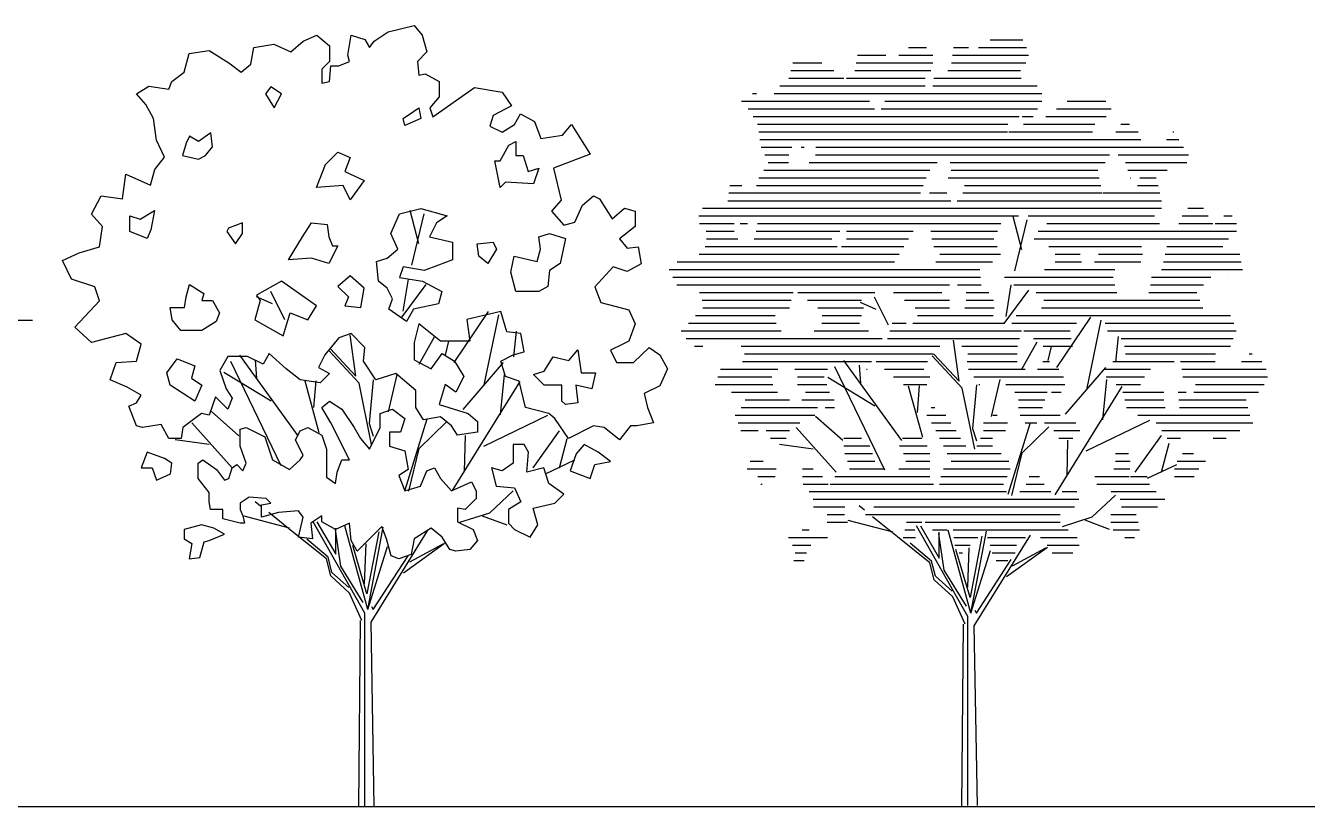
# Model space of a CAD drawing. Header units: millimetres. Extents: x 217.2 to 255.1, y 166.7 to 190.9.
# Drawn here: x 232.1 to 238.8, y 171.92 to 176.01 of the extents above; entities that cross this region are included whole.
import ezdxf

# ---------------------------------------------------------------- set-up
doc = ezdxf.new("R2010")
doc.units = ezdxf.units.MM
doc.layers.add('s', color=145, linetype='Continuous')
doc.layers.add('trees', color=104, linetype='Continuous')

msp = doc.modelspace()

# ---------------------------------------------------------------- linework, layer by layer
at = {"layer": 's', "color": 0}
msp.add_line((217.1888, 171.9233), (255.1288, 171.9233), dxfattribs=at)
at = {"layer": 'trees', "color": 84, "true_color": 0x2aaf18}
for p, q in [((233.9933, 175.972), (234.1294, 176.005)), ((234.1294, 176.005), (234.1706, 175.9555)), ((233.4833, 175.8675), (233.5479, 175.9239)), ((233.5479, 175.9239), (233.6208, 175.9555)), ((233.6208, 175.9555), (233.6854, 175.8991)), ((233.8709, 175.9322), (233.8957, 175.8909)), ((233.8957, 175.8909), (233.9204, 175.9239)), ((233.9204, 175.9239), (233.9933, 175.972)), ((234.1706, 175.9555), (234.1954, 175.8675)), ((237.1432, 175.9308), (237.3145, 175.9308)), ((233.2895, 175.8909), (233.3953, 175.9074)), ((233.3953, 175.9074), (233.4833, 175.8675)), ((233.6854, 175.8991), (233.6854, 175.818)), ((234.1954, 175.8675), (234.1459, 175.818)), ((236.7157, 175.8908), (236.8099, 175.8908)), ((236.9519, 175.8908), (237.0297, 175.8908)), ((237.0826, 175.8908), (237.3328, 175.8908)), ((236.442, 175.8107), (236.8428, 175.8107)), ((236.4488, 175.8507), (236.5977, 175.8507)), ((236.665, 175.8507), (236.8428, 175.8507)), ((236.9407, 175.8107), (237.3297, 175.8107)), ((236.9456, 175.8507), (237.344, 175.8507)), ((236.3914, 175.7306), (236.8032, 175.7306)), ((236.4351, 175.7707), (236.8321, 175.7707)), ((236.8482, 175.7306), (237.3063, 175.7306)), ((236.922, 175.7707), (237.3017, 175.7707)), ((236.042, 175.6906), (236.8032, 175.6906)), ((236.8441, 175.6906), (237.3901, 175.6906)), ((236.0133, 175.6506), (237.4139, 175.6506)), ((236.5921, 175.6105), (237.4139, 175.6105)), ((237.5467, 175.6105), (237.7492, 175.6105)), ((235.9031, 175.5304), (237.295, 175.5304)), ((236.5721, 175.5705), (237.3906, 175.5705)), ((237.3104, 175.5304), (237.3683, 175.5304)), ((237.4338, 175.5304), (237.7506, 175.5304)), ((237.4902, 175.5705), (237.7761, 175.5705)), ((235.9257, 175.4904), (237.235, 175.4904)), ((237.317, 175.4904), (237.6908, 175.4904)), ((237.8267, 175.4904), (237.8722, 175.4904)), ((233.0744, 175.3716), (233.0652, 175.4455)), ((235.9335, 175.4504), (237.2348, 175.4504)), ((233.0005, 175.307), (233.0375, 175.3254)), ((233.0375, 175.3254), (233.0744, 175.3716)), ((235.9635, 175.3303), (236.0906, 175.3303)), ((236.2316, 175.3703), (238.1551, 175.3703)), ((236.1955, 175.2902), (236.8668, 175.2902)), ((236.9239, 175.2101), (237.7141, 175.2101)), ((235.7756, 175.1301), (236.7781, 175.1301)), ((235.7807, 175.1701), (235.8431, 175.1701)), ((237.0002, 175.1301), (237.7301, 175.1301)), ((235.7705, 175.09), (236.9373, 175.09)), ((234.1635, 175.0484), (234.302, 175.0115)), ((234.302, 175.0115), (234.2466, 174.9745)), ((235.6181, 175.01), (237.2913, 175.01)), ((233.1575, 174.9468), (233.1482, 174.9284)), ((233.1482, 174.9284), (233.1944, 174.8637)), ((233.2313, 174.9745), (233.1575, 174.9468)), ((233.2313, 174.9191), (233.2313, 174.9745)), ((233.6743, 174.9653), (233.6836, 174.9007)), ((234.2466, 174.9745), (234.2097, 174.9007)), ((235.6221, 174.9699), (235.8045, 174.9699)), ((235.9261, 174.9699), (237.1992, 174.9699)), ((233.6836, 174.9007), (233.702, 174.8545)), ((233.7297, 174.8545), (233.6836, 174.7622)), ((233.702, 174.8545), (233.7297, 174.8545)), ((234.2097, 174.9007), (234.3297, 174.873)), ((234.7912, 174.836), (234.7819, 174.9007)), ((236.366, 174.8498), (236.6911, 174.8498)), ((235.6202, 174.8098), (236.6665, 174.8098)), ((234.8373, 174.7252), (234.8281, 174.6421)), ((235.4633, 174.7297), (237.0898, 174.7297)), ((238.039, 174.7297), (238.4631, 174.7297)), ((233.019, 174.5683), (233.0744, 174.5683)), ((233.0744, 174.5683), (233.1113, 174.5036)), ((235.1068, 174.5583), (235.2525, 174.5184)), ((233.1113, 174.5036), (233.0928, 174.4574)), ((232.62, 174.396), (232.4413, 174.3479)), ((232.7011, 174.3396), (232.62, 174.396)), ((235.2855, 174.4455), (235.2525, 174.3561)), ((232.6763, 174.2516), (232.7011, 174.3396)), ((235.5968, 174.3293), (235.6394, 174.3293)), ((237.8291, 174.3694), (238.4153, 174.3694)), ((232.8898, 174.2635), (232.9821, 174.2266)), ((234.3397, 174.2516), (234.3892, 174.1705)), ((234.8096, 174.1989), (234.8558, 174.2728)), ((234.8558, 174.2728), (234.9388, 174.2543)), ((234.9388, 174.2543), (234.985, 174.3097)), ((232.9821, 174.2266), (232.9636, 174.162)), ((235.0035, 174.1897), (235.0773, 174.1897)), ((235.0773, 174.1897), (235.0588, 174.1066)), ((236.1207, 174.2092), (236.2922, 174.2092)), ((234.3892, 174.1705), (234.348, 174.0893)), ((235.0588, 174.1066), (234.9758, 174.125)), ((237.8474, 174.0491), (238.0518, 174.0491)), ((233.6455, 174.0082), (233.6854, 174.0412)), ((233.6936, 173.9284), (233.6455, 174.0082)), ((233.6854, 174.0412), (233.75, 173.9999)), ((233.75, 173.9999), (233.8146, 173.9037)), ((234.0167, 173.9999), (234.0813, 173.9518)), ((232.8056, 173.9202), (232.708, 173.9037)), ((232.8454, 173.8473), (232.8056, 173.9202)), ((233.7912, 173.7345), (233.6936, 173.9284)), ((234.0813, 173.9518), (234.0579, 173.8789)), ((235.2607, 173.9119), (235.2044, 173.839)), ((235.2937, 173.9119), (235.2607, 173.9119)), ((235.2044, 173.839), (235.1233, 173.9037)), ((233.6702, 173.7909), (233.6702, 173.7015)), ((232.8221, 173.7414), (232.7327, 173.7744)), ((232.8619, 173.718), (232.8221, 173.7414)), ((232.9994, 173.6369), (232.9994, 173.718)), ((235.0752, 173.7098), (235.1563, 173.7263)), ((235.1563, 173.7263), (235.0917, 173.7744)), ((232.7011, 173.6932), (232.7575, 173.6932)), ((232.7575, 173.6932), (232.7808, 173.6286)), ((233.0558, 173.564), (232.9994, 173.6369)), ((233.0558, 173.5158), (233.0558, 173.564)), ((233.064, 173.476), (233.0558, 173.5158)), ((233.1286, 173.476), (233.064, 173.476)), ((233.218, 173.4031), (233.1286, 173.4265)), ((232.9265, 173.3219), (232.9664, 173.2972)), ((233.031, 173.3054), (233.0558, 173.3137)), ((232.9664, 173.2972), (232.9513, 173.2174)), ((233.0076, 173.2243), (233.031, 173.3054))]:
    msp.add_line(p, q, dxfattribs=at)
at = {"layer": 'trees', "color": 97, "true_color": 0x279b30}
for p, q in [((233.783, 175.851), (233.7995, 175.9555)), ((233.7995, 175.9555), (233.8709, 175.9322)), ((232.9265, 175.7616), (232.9513, 175.8593)), ((232.9513, 175.8593), (233.0558, 175.8758)), ((233.0558, 175.8758), (233.1602, 175.8111)), ((233.2743, 175.8029), (233.2895, 175.8909)), ((233.1602, 175.8111), (233.2248, 175.7616)), ((233.2248, 175.7616), (233.2743, 175.8029)), ((233.6854, 175.818), (233.6455, 175.7781)), ((233.6854, 175.7135), (233.6936, 175.7946)), ((233.6936, 175.7946), (233.7349, 175.7946)), ((233.7349, 175.7946), (233.7912, 175.818)), ((233.7912, 175.818), (233.783, 175.851)), ((234.1459, 175.818), (234.1541, 175.7465)), ((236.1103, 175.8107), (236.2626, 175.8107)), ((232.8619, 175.7135), (232.9265, 175.7616)), ((233.6455, 175.7781), (233.6455, 175.7052)), ((234.1541, 175.7465), (234.1871, 175.7534)), ((234.1871, 175.7534), (234.26, 175.7135)), ((236.09, 175.7306), (236.3783, 175.7306)), ((236.1002, 175.7707), (236.3261, 175.7707)), ((232.6763, 175.6489), (232.741, 175.6887)), ((232.741, 175.6887), (232.8454, 175.6736)), ((232.8454, 175.6736), (232.8619, 175.7135)), ((233.379, 175.6855), (233.3513, 175.6486)), ((233.4344, 175.6486), (233.379, 175.6855)), ((233.6455, 175.7052), (233.6854, 175.7135)), ((234.227, 175.5278), (234.4442, 175.6819)), ((234.26, 175.7135), (234.26, 175.6323)), ((234.4442, 175.6819), (234.5899, 175.6571)), ((234.5899, 175.6571), (234.638, 175.5856)), ((232.7245, 175.5925), (232.6763, 175.6489)), ((232.7657, 175.5196), (232.7245, 175.5925)), ((233.3974, 175.5747), (233.4344, 175.6486)), ((234.26, 175.6323), (234.2105, 175.576)), ((235.8425, 175.6105), (236.5124, 175.6105)), ((235.9004, 175.6506), (235.921, 175.6506)), ((232.7808, 175.4068), (232.7657, 175.5196)), ((234.0712, 175.5193), (234.1266, 175.5563)), ((234.1266, 175.5563), (234.1543, 175.5747)), ((234.1543, 175.5747), (234.1635, 175.5193)), ((234.2105, 175.576), (234.227, 175.5278)), ((234.5418, 175.5361), (234.5253, 175.4797)), ((234.638, 175.5856), (234.5418, 175.5361)), ((234.6545, 175.4879), (234.6861, 175.5443)), ((234.6861, 175.5443), (234.759, 175.5045)), ((235.8766, 175.5705), (236.5374, 175.5705)), ((234.5253, 175.4797), (234.5899, 175.4481)), ((234.5899, 175.4481), (234.6545, 175.4879)), ((234.759, 175.5045), (234.792, 175.4151)), ((234.9047, 175.4316), (234.9528, 175.4879)), ((234.9528, 175.4879), (235.0504, 175.3339)), ((232.8221, 175.3174), (232.7808, 175.4068)), ((234.625, 175.3808), (234.6619, 175.3993)), ((234.6619, 175.3993), (234.6619, 175.3254)), ((234.792, 175.4151), (234.9047, 175.4316)), ((236.2266, 175.4103), (237.9317, 175.4103)), ((237.801, 175.4504), (237.917, 175.4504)), ((238.0656, 175.4103), (238.1297, 175.4103)), ((238.0998, 175.4504), (238.1043, 175.4504)), ((234.5789, 175.2977), (234.625, 175.3808)), ((234.6619, 175.3254), (234.6989, 175.3254)), ((234.6989, 175.3254), (234.7266, 175.2423)), ((235.0504, 175.3339), (234.858, 175.2597)), ((236.2296, 175.3303), (237.7674, 175.3303)), ((237.8133, 175.3303), (238.1805, 175.3303)), ((234.5789, 175.1592), (234.5512, 175.2977)), ((234.5512, 175.2977), (234.5789, 175.2977)), ((234.7266, 175.2423), (234.7819, 175.2608)), ((234.7819, 175.2608), (234.7542, 175.1777)), ((234.858, 175.2597), (234.8978, 175.0919)), ((236.9337, 175.2902), (237.7451, 175.2902)), ((237.8506, 175.2902), (238.1731, 175.2902)), ((232.6035, 175.1001), (232.62, 175.2294)), ((232.62, 175.2294), (232.7492, 175.1716)), ((234.6066, 175.1869), (234.5789, 175.1592)), ((234.7542, 175.1777), (234.6066, 175.1869)), ((235.9329, 175.2101), (236.8089, 175.2101)), ((236.9389, 175.2502), (237.7061, 175.2502)), ((237.8639, 175.2502), (238.0694, 175.2502)), ((232.4413, 175.019), (232.4908, 175.1153)), ((232.4908, 175.1153), (232.6035, 175.1001)), ((234.8978, 175.0919), (234.8483, 175.0355)), ((234.9707, 174.9777), (235.0106, 175.0671)), ((235.0106, 175.0671), (235.0669, 175.1153)), ((235.0669, 175.1153), (235.0999, 175.1001)), ((235.0999, 175.1001), (235.1645, 174.9942)), ((235.1645, 174.9942), (235.2291, 175.0506)), ((235.2291, 175.0506), (235.2855, 175.0355)), ((235.6386, 175.05), (238.0391, 175.05)), ((236.9711, 175.09), (238.0406, 175.09)), ((238.1771, 175.05), (238.2596, 175.05)), ((234.8483, 175.0355), (234.913, 174.9626)), ((238.1485, 175.01), (238.284, 175.01)), ((238.3668, 175.01), (238.41, 175.01)), ((235.2855, 174.9544), (235.2044, 174.8897)), ((237.3939, 174.9299), (238.433, 174.9299)), ((238.1307, 174.9699), (238.3084, 174.9699)), ((238.321, 174.9699), (238.433, 174.9699)), ((235.2044, 174.8897), (235.2443, 174.8416)), ((235.6524, 174.8498), (236.343, 174.8498)), ((237.3739, 174.8898), (238.3912, 174.8898)), ((238.0679, 174.8498), (238.36, 174.8498)), ((232.2887, 174.7769), (232.3767, 174.8168)), ((232.3767, 174.8168), (232.4825, 174.8485)), ((233.5913, 174.7899), (233.4713, 174.7806)), ((235.3006, 174.8485), (235.3171, 174.7604)), ((238.0593, 174.8098), (238.4496, 174.8098)), ((232.3368, 174.6793), (232.2887, 174.7769)), ((235.2443, 174.7192), (235.1714, 174.7439)), ((235.3171, 174.7604), (235.2443, 174.7192)), ((238.0507, 174.7697), (238.4571, 174.7697)), ((233.7349, 174.3726), (233.662, 174.2832)), ((234.1294, 174.3479), (234.1294, 174.2585)), ((234.6476, 174.2832), (234.704, 174.2997)), ((234.985, 174.3097), (235.0035, 174.1897)), ((233.5328, 174.154), (233.4599, 174.2103)), ((233.5479, 173.7579), (233.508, 173.839)), ((233.0241, 173.7345), (233.0956, 173.685)), ((233.2331, 173.6767), (233.2496, 173.718)), ((233.4764, 173.685), (233.5328, 173.7345)), ((233.7266, 173.6699), (233.75, 173.7345)), ((233.0956, 173.685), (233.1369, 173.6286)), ((233.7184, 173.6121), (233.7266, 173.6699)), ((234.1624, 173.597), (234.1954, 173.6767)), ((234.2352, 173.6932), (234.2669, 173.6369)), ((234.6545, 173.5887), (234.6875, 173.5158)), ((234.4538, 173.5323), (234.3961, 173.476)), ((234.3961, 173.476), (234.3562, 173.4828)), ((233.0159, 173.3948), (232.9265, 173.3701))]:
    msp.add_line(p, q, dxfattribs=at)
at = {"layer": 'trees', "color": 97, "true_color": 0x25742c}
for p, q in [((233.3513, 175.6486), (233.3974, 175.5747)), ((234.0805, 175.4824), (234.0712, 175.5193)), ((234.1635, 175.5193), (234.0805, 175.4824)), ((232.9359, 175.3901), (232.9175, 175.3254)), ((232.9544, 175.427), (232.9359, 175.3901)), ((233.0005, 175.3993), (232.9544, 175.427)), ((233.0652, 175.4455), (233.0005, 175.3993)), ((235.9389, 175.4103), (236.2252, 175.4103)), ((237.241, 175.4504), (237.679, 175.4504)), ((232.9175, 175.3254), (233.0005, 175.307)), ((233.6651, 175.2793), (233.7297, 175.3439)), ((233.7297, 175.3439), (233.7943, 175.3162)), ((235.9451, 175.3703), (236.1051, 175.3703)), ((236.154, 175.3703), (236.1692, 175.3703)), ((232.7492, 175.1716), (232.7726, 175.2528)), ((232.7726, 175.2528), (232.8221, 175.3174)), ((233.619, 175.1592), (233.6651, 175.2793)), ((233.7943, 175.3162), (233.7666, 175.2423)), ((235.982, 175.2902), (236.0874, 175.2902)), ((233.7666, 175.2423), (233.8682, 175.1962)), ((233.8682, 175.1962), (233.7943, 175.0946)), ((235.959, 175.2502), (236.8268, 175.2502)), ((237.8773, 175.2101), (237.88, 175.2101)), ((237.9267, 175.2101), (238.012, 175.2101)), ((233.7574, 175.1685), (233.619, 175.1592)), ((233.7943, 175.0946), (233.7574, 175.1685)), ((235.9214, 175.1701), (236.7935, 175.1701)), ((236.8267, 175.1301), (236.9173, 175.1301)), ((237.0098, 175.1701), (237.7221, 175.1701)), ((237.7341, 175.1301), (238.0311, 175.1301)), ((237.9134, 175.1701), (238.0216, 175.1701)), ((232.499, 174.9544), (232.4413, 175.019)), ((232.6406, 174.9284), (232.6406, 175.0115)), ((232.6406, 175.0115), (232.696, 174.993)), ((232.696, 174.993), (232.7698, 175.0392)), ((232.7698, 175.0392), (232.7513, 174.9376)), ((234.0066, 174.9191), (234.0528, 175.0207)), ((234.0528, 175.0207), (234.1635, 175.0484)), ((235.2855, 175.0355), (235.2855, 174.9544)), ((237.343, 175.01), (238.004, 175.01)), ((232.4825, 174.8485), (232.499, 174.9544)), ((232.7329, 174.8914), (232.6406, 174.9284)), ((232.7513, 174.9376), (232.7329, 174.8914)), ((233.1944, 174.8637), (233.2313, 174.9191)), ((233.5451, 174.9007), (233.5913, 174.9745)), ((233.5913, 174.9745), (233.6743, 174.9653)), ((234.0435, 174.836), (234.0066, 174.9191)), ((234.7819, 174.9007), (234.8373, 174.9191)), ((234.8373, 174.9191), (234.9204, 174.8914)), ((234.913, 174.9626), (234.9707, 174.9777)), ((235.6578, 174.9299), (235.8045, 174.9299)), ((235.8345, 174.9699), (235.8729, 174.9699)), ((235.9188, 174.9299), (236.356, 174.9299)), ((236.3916, 174.9299), (236.741, 174.9299)), ((236.8325, 174.9299), (237.181, 174.9299)), ((237.4406, 174.9699), (238.0286, 174.9699)), ((233.4713, 174.7806), (233.5451, 174.9007)), ((234.3297, 174.873), (234.3297, 174.7806)), ((234.4589, 174.8637), (234.542, 174.873)), ((234.4681, 174.7991), (234.4589, 174.8637)), ((234.542, 174.873), (234.5604, 174.836)), ((234.9204, 174.8914), (234.8927, 174.7622)), ((235.6586, 174.8898), (235.8232, 174.8898)), ((235.9079, 174.8898), (236.3144, 174.8898)), ((236.3916, 174.8898), (236.716, 174.8898)), ((236.8382, 174.8898), (237.1628, 174.8898)), ((236.849, 174.8498), (237.1791, 174.8498)), ((237.4505, 174.8498), (237.9354, 174.8498)), ((233.6836, 174.7622), (233.5913, 174.7899)), ((233.9328, 174.7714), (233.9882, 174.7899)), ((233.9882, 174.7899), (234.0435, 174.836)), ((234.5143, 174.7622), (234.4681, 174.7991)), ((234.5604, 174.836), (234.5143, 174.7622)), ((234.6343, 174.716), (234.6527, 174.7991)), ((234.6527, 174.7991), (234.7727, 174.7714)), ((234.7727, 174.7714), (234.7912, 174.836)), ((235.2443, 174.8416), (235.3006, 174.8485)), ((236.8798, 174.8098), (237.1969, 174.8098)), ((237.4831, 174.8098), (237.6149, 174.8098)), ((237.7103, 174.8098), (237.9412, 174.8098)), ((233.942, 174.6698), (233.9328, 174.7714)), ((234.0712, 174.7437), (234.0528, 174.6883)), ((234.182, 174.7252), (234.0712, 174.7437)), ((234.2558, 174.7529), (234.182, 174.7252)), ((234.3297, 174.7806), (234.2558, 174.7529)), ((234.6619, 174.6144), (234.6343, 174.716)), ((234.8927, 174.7622), (234.8373, 174.7252)), ((235.1714, 174.7439), (235.0752, 174.6394)), ((235.5053, 174.7697), (236.6419, 174.7697)), ((236.8598, 174.7697), (237.1558, 174.7697)), ((237.4276, 174.7297), (237.7955, 174.7297)), ((237.4831, 174.7697), (237.6206, 174.7697)), ((237.69, 174.7697), (237.9315, 174.7697)), ((232.4578, 174.6394), (232.3368, 174.6793)), ((232.9359, 174.5867), (232.9544, 174.6514)), ((232.9544, 174.6514), (233.0282, 174.6052)), ((233.4344, 174.6698), (233.3051, 174.596)), ((233.619, 174.5406), (233.4344, 174.6698)), ((233.7943, 174.6975), (233.7297, 174.6421)), ((233.8682, 174.6329), (233.7943, 174.6975)), ((233.9882, 174.6329), (233.942, 174.6698)), ((234.0528, 174.6883), (234.1728, 174.6698)), ((234.1728, 174.6698), (234.2743, 174.6144)), ((235.483, 174.6897), (237.0934, 174.6897)), ((236.972, 174.6496), (237.097, 174.6496)), ((237.2672, 174.6496), (237.7958, 174.6496)), ((237.9825, 174.6496), (238.2603, 174.6496)), ((237.987, 174.6897), (238.2972, 174.6897)), ((238.3914, 174.6897), (238.3924, 174.6897)), ((232.4825, 174.5665), (232.4578, 174.6394)), ((232.9267, 174.5313), (232.9359, 174.5867)), ((233.0282, 174.6052), (233.019, 174.5683)), ((233.3051, 174.596), (233.3236, 174.5683)), ((233.7297, 174.6421), (233.7851, 174.5867)), ((233.7851, 174.5867), (233.7666, 174.5406)), ((233.8497, 174.5313), (233.8682, 174.6329)), ((234.0158, 174.5775), (233.9882, 174.6329)), ((234.2743, 174.6144), (234.2558, 174.5498)), ((234.7819, 174.6144), (234.6619, 174.6144)), ((234.8281, 174.6421), (234.7819, 174.6144)), ((235.0752, 174.6394), (235.1068, 174.5583)), ((235.6231, 174.6096), (236.1128, 174.6096)), ((236.1363, 174.6096), (236.5395, 174.6096)), ((236.6374, 174.6096), (236.8902, 174.6096)), ((237.0178, 174.6096), (237.1364, 174.6096)), ((237.973, 174.6096), (238.2242, 174.6096)), ((232.3533, 174.429), (232.4825, 174.5665)), ((232.8621, 174.4667), (232.8529, 174.5313)), ((232.8529, 174.5313), (232.9267, 174.5313)), ((233.3236, 174.5683), (233.2959, 174.4667)), ((233.5728, 174.4667), (233.619, 174.5406)), ((233.7666, 174.5406), (233.8497, 174.5313)), ((233.9974, 174.5221), (234.0158, 174.5775)), ((234.0897, 174.4574), (233.9974, 174.5221)), ((234.1266, 174.5221), (234.0897, 174.4574)), ((234.2558, 174.5498), (234.1266, 174.5221)), ((235.2525, 174.5184), (235.2855, 174.4455)), ((235.6366, 174.5695), (236.1014, 174.5695)), ((235.6397, 174.5295), (236.0933, 174.5295)), ((236.2413, 174.5295), (236.4806, 174.5295)), ((236.6945, 174.5695), (236.9302, 174.5695)), ((236.7517, 174.5295), (236.9306, 174.5295)), ((237.011, 174.5295), (237.1649, 174.5295)), ((237.0183, 174.5695), (237.1608, 174.5695)), ((237.4121, 174.5295), (238.2555, 174.5295)), ((232.001, 174.466), (232.1319, 174.466)), ((232.9082, 174.4113), (232.8621, 174.4667)), ((233.0928, 174.4574), (233.019, 174.4113)), ((233.2959, 174.4667), (233.4436, 174.3836)), ((233.4436, 174.3836), (233.4805, 174.5036)), ((233.4805, 174.5036), (233.5728, 174.4667)), ((234.583, 174.5101), (234.4043, 174.4689)), ((234.4043, 174.4689), (234.4208, 174.3561)), ((234.6146, 174.4043), (234.583, 174.5101)), ((235.5645, 174.4494), (236.0231, 174.4494)), ((236.262, 174.4494), (236.4588, 174.4494)), ((236.2642, 174.4895), (236.4697, 174.4895)), ((236.6313, 174.4494), (236.7037, 174.4494)), ((236.7378, 174.4494), (237.2159, 174.4494)), ((237.2561, 174.4494), (237.5951, 174.4494)), ((237.279, 174.4895), (238.4004, 174.4895)), ((237.7445, 174.4494), (238.4185, 174.4494)), ((232.4413, 174.3479), (232.3533, 174.429)), ((233.019, 174.4113), (232.9082, 174.4113)), ((233.7995, 174.396), (233.7349, 174.3726)), ((233.8709, 174.3231), (233.7995, 174.396)), ((234.1541, 174.4455), (234.1294, 174.3479)), ((234.2669, 174.3561), (234.1541, 174.4455)), ((234.6875, 174.396), (234.6146, 174.4043)), ((234.704, 174.2997), (234.6875, 174.396)), ((236.2221, 174.4094), (236.5075, 174.4094)), ((236.619, 174.4094), (237.3066, 174.4094)), ((237.3189, 174.4094), (237.5619, 174.4094)), ((237.7565, 174.4094), (238.43, 174.4094)), ((233.8641, 174.2516), (233.8709, 174.3231)), ((234.4208, 174.3561), (234.2669, 174.3561)), ((235.2209, 174.3396), (235.1563, 174.308)), ((235.2525, 174.3561), (235.2209, 174.3396)), ((235.2772, 174.2433), (235.3584, 174.3231)), ((235.3584, 174.3231), (235.4147, 174.2832)), ((235.5534, 174.3694), (236.5787, 174.3694)), ((236.6067, 174.3694), (237.2965, 174.3694)), ((236.9944, 174.3293), (237.2863, 174.3293)), ((237.3693, 174.3694), (237.5678, 174.3694)), ((237.4198, 174.3293), (237.5736, 174.3293)), ((237.8454, 174.3293), (238.4005, 174.3293)), ((232.5705, 174.2433), (232.6763, 174.2516)), ((232.8344, 174.1897), (232.8898, 174.2635)), ((233.1534, 174.275), (233.1121, 174.2021)), ((233.2578, 174.275), (233.1534, 174.275)), ((233.3389, 174.2351), (233.2578, 174.275)), ((233.3706, 174.2915), (233.3389, 174.2351)), ((233.4599, 174.2103), (233.3706, 174.2915)), ((233.662, 174.2832), (233.629, 174.2186)), ((233.9287, 174.154), (233.8641, 174.2516)), ((234.1294, 174.2585), (234.2187, 174.2103)), ((234.2187, 174.2103), (234.2751, 174.2915)), ((234.2751, 174.2915), (234.3397, 174.2516)), ((234.583, 174.2516), (234.6476, 174.2832)), ((234.6064, 174.1705), (234.583, 174.2516)), ((235.1563, 174.308), (235.1879, 174.2433)), ((235.4147, 174.2832), (235.4546, 174.2103)), ((235.847, 174.2492), (236.5215, 174.2492)), ((236.5467, 174.2492), (236.816, 174.2492)), ((237.0228, 174.2492), (237.2841, 174.2492)), ((237.4184, 174.2492), (237.4535, 174.2492)), ((237.8523, 174.2893), (238.3219, 174.2893)), ((238.1395, 174.2492), (238.32, 174.2492)), ((238.458, 174.2492), (238.5652, 174.2492)), ((238.4988, 174.2893), (238.5147, 174.2893)), ((232.5389, 174.154), (232.5705, 174.2433)), ((232.8529, 174.125), (232.8344, 174.1897)), ((233.1121, 174.2021), (233.1451, 174.1058)), ((233.629, 174.2186), (233.6854, 174.187)), ((233.6854, 174.187), (233.6372, 174.1375)), ((234.0332, 174.187), (233.9287, 174.154)), ((234.1376, 174.0976), (234.0332, 174.187)), ((234.7542, 174.1804), (234.8096, 174.1989)), ((234.8096, 174.125), (234.7542, 174.1804)), ((235.1879, 174.2433), (235.2772, 174.2433)), ((235.4546, 174.2103), (235.4147, 174.1223)), ((235.7323, 174.2092), (236.0316, 174.2092)), ((236.4968, 174.2092), (236.499, 174.2092)), ((237.3906, 174.2092), (237.5026, 174.2092)), ((237.7394, 174.2092), (237.9831, 174.2092)), ((238.1457, 174.2092), (238.5871, 174.2092)), ((232.6282, 174.1141), (232.5389, 174.154)), ((232.7011, 174.0728), (232.6282, 174.1141)), ((232.9821, 174.0419), (232.8529, 174.125)), ((232.9636, 174.162), (233.019, 174.125)), ((233.019, 174.125), (232.9821, 174.0419)), ((233.6372, 174.1375), (233.5328, 174.154)), ((234.2916, 174.1292), (234.26, 174.0247)), ((234.348, 174.0893), (234.2916, 174.1292)), ((234.6793, 174.1457), (234.6064, 174.1705)), ((234.7123, 174.0082), (234.6793, 174.1457)), ((234.9019, 174.125), (234.8096, 174.125)), ((234.9019, 174.0419), (234.9019, 174.125)), ((234.9758, 174.125), (234.985, 174.0327)), ((235.4147, 174.1223), (235.3336, 174.0811)), ((235.7181, 174.1692), (236.0016, 174.1692)), ((236.1351, 174.1692), (236.2753, 174.1692)), ((236.1354, 174.1291), (236.2891, 174.1291)), ((236.6376, 174.1692), (236.8274, 174.1692)), ((236.6894, 174.1291), (236.8123, 174.1291)), ((237.0837, 174.1291), (237.0891, 174.1291)), ((237.2252, 174.1291), (237.5347, 174.1291)), ((237.7509, 174.1692), (237.9504, 174.1692)), ((238.1518, 174.1692), (238.5944, 174.1692)), ((232.6763, 174.0329), (232.7011, 174.0728)), ((233.089, 174.0643), (233.0558, 173.9683)), ((233.1121, 174.0412), (233.089, 174.0643)), ((233.1451, 174.1058), (233.1767, 174.0577)), ((233.1767, 174.0577), (233.1534, 173.9999)), ((234.1376, 174.0082), (234.1376, 174.0976)), ((235.3336, 174.0811), (235.3501, 174.0082)), ((235.79, 174.0891), (236.0309, 174.0891)), ((236.1584, 174.0491), (236.3262, 174.0491)), ((236.1762, 174.0891), (236.3028, 174.0891)), ((237.4651, 174.0891), (237.5143, 174.0891)), ((237.8378, 174.0891), (238.0518, 174.0891)), ((238.1262, 174.0891), (238.1697, 174.0891)), ((238.1302, 174.0491), (238.4822, 174.0491)), ((238.2096, 174.0891), (238.5473, 174.0891)), ((232.6365, 174.0164), (232.6763, 174.0329)), ((232.6763, 173.9119), (232.6365, 174.0164)), ((233.1534, 173.9999), (233.1121, 174.0412)), ((233.9521, 173.9766), (234.0167, 173.9999)), ((234.1789, 173.9435), (234.1376, 174.0082)), ((234.26, 174.0247), (234.4126, 173.9766)), ((234.8332, 173.9766), (234.7123, 174.0082)), ((234.9204, 174.0235), (234.9019, 174.0419)), ((234.985, 174.0327), (234.9204, 174.0235)), ((235.3501, 174.0082), (235.3817, 173.9284)), ((235.841, 174.009), (236.2399, 174.009)), ((236.2798, 174.009), (236.328, 174.009)), ((236.8348, 174.009), (236.8532, 174.009)), ((237.8571, 174.009), (238.0592, 174.009)), ((238.1342, 174.009), (238.4913, 174.009)), ((232.708, 173.9037), (232.6763, 173.9119)), ((233.0159, 173.9766), (232.9183, 173.9037)), ((233.0558, 173.9683), (233.0159, 173.9766)), ((233.0558, 173.9683), (233.0558, 173.9683)), ((233.8943, 173.9243), (233.9149, 173.8583)), ((233.9521, 173.9037), (233.9521, 173.9766)), ((234.2669, 173.96), (234.1789, 173.9435)), ((234.3246, 173.9119), (234.2669, 173.96)), ((234.3562, 173.8638), (234.3246, 173.9119)), ((234.4126, 173.9766), (234.4607, 173.9353)), ((234.4607, 173.9353), (234.4607, 173.8789)), ((234.8648, 173.9518), (234.8332, 173.9766)), ((234.9377, 173.8473), (234.8648, 173.9518)), ((234.8648, 173.9518), (234.8648, 173.9518)), ((235.0669, 173.9119), (234.9377, 173.8473)), ((235.1233, 173.9037), (235.0669, 173.9119)), ((235.3817, 173.9284), (235.2937, 173.9119)), ((235.8241, 173.9289), (236.1474, 173.9289)), ((236.8116, 173.969), (236.9108, 173.969)), ((236.8357, 173.9289), (236.9377, 173.9289)), ((237.1079, 173.9289), (237.2334, 173.9289)), ((237.1564, 173.969), (237.1797, 173.969)), ((237.3011, 173.969), (237.5099, 173.969)), ((237.3267, 173.9289), (237.3883, 173.9289)), ((237.428, 173.9289), (237.5917, 173.9289)), ((237.9164, 173.969), (238.5027, 173.969)), ((232.91, 173.8473), (232.8454, 173.8473)), ((232.9183, 173.9037), (232.91, 173.8473)), ((233.218, 173.8954), (233.2496, 173.9037)), ((233.218, 173.806), (233.218, 173.8954)), ((233.2496, 173.9037), (233.3472, 173.8555)), ((233.3472, 173.8555), (233.3871, 173.7345)), ((233.508, 173.839), (233.5328, 173.8872)), ((233.5328, 173.8872), (233.5726, 173.9037)), ((233.5726, 173.9037), (233.6455, 173.8638)), ((233.6455, 173.8638), (233.6702, 173.7909)), ((233.8146, 173.9037), (233.8476, 173.8473)), ((233.8476, 173.8473), (233.8957, 173.7909)), ((233.8957, 173.7909), (233.9521, 173.9037)), ((234.0579, 173.8789), (234.0002, 173.8789)), ((234.0002, 173.8789), (234.0002, 173.806)), ((234.4607, 173.8789), (234.3562, 173.8638)), ((235.8394, 173.8889), (235.9301, 173.8889)), ((235.972, 173.8889), (236.0938, 173.8889)), ((235.9939, 173.8489), (236.0761, 173.8489)), ((236.3783, 173.8489), (236.4708, 173.8489)), ((236.6841, 173.8489), (236.7858, 173.8489)), ((236.8584, 173.8889), (236.9646, 173.8889)), ((236.8786, 173.8489), (236.9889, 173.8489)), ((237.0505, 173.8995), (237.071, 173.8339)), ((237.0928, 173.8489), (237.1557, 173.8489)), ((237.1079, 173.8889), (237.2241, 173.8889)), ((237.476, 173.8889), (237.6133, 173.8889)), ((237.5032, 173.8489), (237.5752, 173.8489)), ((238.0414, 173.8889), (238.4504, 173.8889)), ((238.0693, 173.8489), (238.1392, 173.8489)), ((238.3096, 173.8489), (238.3788, 173.8489)), ((233.2496, 173.718), (233.218, 173.806)), ((234.0002, 173.806), (234.0813, 173.7826)), ((234.0813, 173.7826), (234.0978, 173.685)), ((234.704, 173.8143), (234.6476, 173.8143)), ((234.6476, 173.8143), (234.6476, 173.718)), ((234.7274, 173.7744), (234.704, 173.8143)), ((235.0188, 173.8143), (234.9776, 173.7661)), ((235.0917, 173.7744), (235.0188, 173.8143)), ((236.3783, 173.8088), (236.5141, 173.8088)), ((236.6695, 173.8088), (236.8136, 173.8088)), ((236.8987, 173.8088), (237.0161, 173.8088)), ((237.0728, 173.8088), (237.1557, 173.8088)), ((232.7327, 173.7744), (232.7011, 173.6932)), ((232.8537, 173.6616), (232.8619, 173.718)), ((232.9994, 173.718), (233.0241, 173.7345)), ((233.1767, 173.6932), (233.2015, 173.7098)), ((233.2015, 173.7098), (233.2331, 173.6767)), ((233.3871, 173.7345), (233.4764, 173.685)), ((233.5328, 173.7345), (233.5479, 173.7579)), ((233.75, 173.7345), (233.7912, 173.7345)), ((234.6476, 173.718), (234.5899, 173.6767)), ((234.7191, 173.6699), (234.7274, 173.7744)), ((234.9776, 173.7661), (234.9459, 173.6767)), ((235.0504, 173.6369), (235.0752, 173.7098)), ((236.3831, 173.7688), (236.5273, 173.7688)), ((236.6892, 173.7688), (236.8272, 173.7688)), ((236.7027, 173.7288), (236.8278, 173.7288)), ((232.7808, 173.6286), (232.8537, 173.6616)), ((233.1602, 173.6369), (233.1767, 173.6932)), ((233.6702, 173.7015), (233.6702, 173.6451)), ((233.6702, 173.6451), (233.7184, 173.6121)), ((234.0978, 173.685), (234.0497, 173.6534)), ((234.0497, 173.6534), (234.0813, 173.5722)), ((234.1954, 173.6767), (234.2352, 173.6932)), ((234.5899, 173.6767), (234.5335, 173.6932)), ((234.5335, 173.6932), (234.5583, 173.597)), ((234.8085, 173.6932), (234.7191, 173.6699)), ((234.8332, 173.6121), (234.8085, 173.6932)), ((234.9459, 173.6767), (235.0504, 173.6369)), ((236.1611, 173.6887), (236.2177, 173.6887)), ((237.3477, 173.6487), (237.4012, 173.6487)), ((233.1369, 173.6286), (233.1602, 173.6369)), ((234.0813, 173.5722), (234.1624, 173.597)), ((234.2669, 173.6369), (234.3246, 173.5722)), ((234.3246, 173.5722), (234.4291, 173.6204)), ((234.4291, 173.6204), (234.4538, 173.5722)), ((234.5583, 173.597), (234.6545, 173.5887)), ((234.913, 173.5557), (234.8332, 173.6121)), ((237.3311, 173.6086), (237.4253, 173.6086)), ((233.2661, 173.5406), (233.218, 173.5076)), ((233.218, 173.5076), (233.218, 173.476)), ((233.3541, 173.5323), (233.2661, 173.5406)), ((233.326, 173.4931), (233.2977, 173.5158)), ((233.3307, 173.4993), (233.3788, 173.5076)), ((233.3788, 173.5076), (233.3541, 173.5323)), ((234.4538, 173.5722), (234.4538, 173.5323)), ((234.6875, 173.5158), (234.6229, 173.476)), ((234.7521, 173.4828), (234.8648, 173.5076)), ((234.8648, 173.5076), (234.913, 173.5557)), ((237.2985, 173.5686), (237.4611, 173.5686)), ((237.5193, 173.5686), (237.5967, 173.5686)), ((233.1286, 173.4265), (233.1286, 173.476)), ((233.218, 173.476), (233.2331, 173.443)), ((233.2331, 173.443), (233.2413, 173.4031)), ((233.3307, 173.4347), (233.3307, 173.4993)), ((233.4187, 173.4595), (233.3307, 173.4347)), ((233.5245, 173.4677), (233.4187, 173.4595)), ((233.5479, 173.4347), (233.5245, 173.4677)), ((233.6455, 173.443), (233.5891, 173.4031)), ((233.6455, 173.4113), (233.6455, 173.443)), ((234.3562, 173.4828), (234.3562, 173.4113)), ((234.6229, 173.476), (234.6229, 173.4031)), ((234.7769, 173.3948), (234.7521, 173.4828)), ((236.4857, 173.471), (236.4576, 173.4936)), ((233.0805, 173.3783), (233.0159, 173.3948)), ((233.1369, 173.3467), (233.0805, 173.3783)), ((233.2413, 173.4031), (233.218, 173.4031)), ((233.5245, 173.3302), (233.5479, 173.4347)), ((233.5891, 173.4031), (233.5974, 173.3219)), ((233.7184, 173.3701), (233.6455, 173.4113)), ((233.7912, 173.4031), (233.7184, 173.3701)), ((233.7995, 173.3137), (233.7912, 173.4031)), ((233.9603, 173.3866), (233.9039, 173.3302)), ((233.985, 173.3219), (233.9603, 173.3866)), ((234.2187, 173.3783), (234.1294, 173.3219)), ((234.2751, 173.3302), (234.2187, 173.3783)), ((234.3562, 173.4113), (234.4373, 173.3701)), ((234.6229, 173.4031), (234.6545, 173.3701)), ((234.7356, 173.3302), (234.7769, 173.3948)), ((232.9265, 173.3701), (232.9265, 173.3219)), ((233.0558, 173.3137), (233.1369, 173.3467)), ((233.5974, 173.3219), (233.5245, 173.3302)), ((233.8311, 173.2573), (233.7995, 173.3137)), ((233.9039, 173.3302), (233.8311, 173.2573)), ((234.0084, 173.2325), (233.985, 173.3219)), ((234.1294, 173.3219), (234.1143, 173.2408)), ((234.3163, 173.2655), (234.2751, 173.3302)), ((234.4607, 173.3137), (234.4208, 173.2655)), ((234.4373, 173.3701), (234.4607, 173.3137)), ((234.6545, 173.3701), (234.7356, 173.3302)), ((236.8408, 173.3684), (236.9191, 173.3684)), ((237.4063, 173.3284), (237.5985, 173.3284)), ((234.1143, 173.2408), (234.0497, 173.2174)), ((234.106, 173.2009), (234.2806, 173.2958)), ((234.348, 173.2573), (234.3163, 173.2655)), ((234.4208, 173.2655), (234.348, 173.2573)), ((237.4421, 173.2883), (237.6097, 173.2883)), ((237.4677, 173.2483), (237.5766, 173.2483)), ((232.9513, 173.2174), (233.0076, 173.2243)), ((234.0497, 173.2174), (234.0084, 173.2325))]:
    msp.add_line(p, q, dxfattribs=at)
at = {"layer": 'trees', "color": 49, "true_color": 0x594322}
for p, q in [((234.1543, 174.8637), (234.1081, 175.0392)), ((234.1174, 174.7529), (234.182, 175.0207)), ((237.2721, 174.723), (237.3364, 174.9891)), ((234.062, 174.4759), (234.1912, 174.6514)), ((234.0712, 174.5128), (234.0989, 174.6791)), ((233.3882, 174.5498), (233.3051, 174.5867)), ((233.4528, 174.4667), (233.379, 174.6144)), ((237.2171, 174.4477), (237.3455, 174.622)), ((236.5475, 174.5211), (236.465, 174.5578)), ((234.3383, 174.2447), (234.5184, 174.5101)), ((234.4964, 174.1278), (234.572, 174.4936)), ((237.6488, 174.1018), (237.724, 174.4653)), ((233.8242, 174.1732), (233.794, 174.3891)), ((234.6502, 174.2729), (234.6641, 174.407)), ((233.6909, 174.3149), (233.8242, 174.1732)), ((234.1551, 174.2358), (234.2358, 174.3787)), ((236.9808, 174.1469), (236.9507, 174.3614)), ((233.5225, 173.8602), (233.2166, 174.2819)), ((236.6809, 173.8358), (236.377, 174.2548)), ((236.9972, 174.11), (236.8401, 174.2794)), ((233.3802, 174.0412), (233.1327, 174.1911)), ((233.9947, 173.9862), (234.04, 174.1815)), ((236.5929, 173.6804), (236.3305, 174.222)), ((237.5382, 173.9733), (237.7486, 174.2179)), ((233.6043, 174.0082), (233.6161, 174.1482)), ((236.5395, 174.0157), (236.2936, 174.1646)), ((236.7622, 173.9829), (236.774, 174.122)), ((237.071, 174.1264), (237.0505, 173.8995)), ((237.484, 173.5521), (237.8346, 174.1182)), ((233.2116, 173.8597), (233.0683, 173.9872)), ((233.1767, 173.6932), (232.9664, 173.9284)), ((234.0819, 173.5776), (234.1981, 173.949)), ((234.1555, 173.795), (234.2971, 173.9325)), ((237.2369, 173.555), (237.3524, 173.9241)), ((237.6461, 173.7819), (237.9795, 173.9432)), ((237.31, 173.771), (237.4508, 173.9077)), ((234.1019, 173.5709), (234.1555, 173.795)), ((236.2171, 173.7901), (236.0409, 173.8147)), ((237.2568, 173.5482), (237.31, 173.771)), ((233.8709, 172.9341), (233.6002, 173.4108)), ((233.8861, 172.952), (233.766, 173.3894)), ((233.8861, 172.952), (233.9677, 173.3832)), ((237.0272, 172.9155), (236.7582, 173.3892)), ((233.7156, 173.3701), (233.7445, 173.1789)), ((233.9438, 173.3577), (233.8819, 173.0345)), ((233.9039, 172.886), (234.1996, 173.3633)), ((237.0423, 172.9332), (236.9229, 173.3679)), ((237.0423, 172.9332), (237.1234, 173.3617)), ((233.8696, 173.0881), (233.8778, 173.2958)), ((233.8861, 172.952), (233.9894, 173.2821)), ((237.0382, 173.0152), (236.9644, 173.2667)), ((237.0423, 172.9332), (237.1449, 173.2613)), ((233.9149, 172.952), (234.0978, 173.2339)), ((233.7871, 173.0675), (233.6991, 173.1459)), ((237.0764, 171.9273), (237.06, 172.8676))]:
    msp.add_line(p, q, dxfattribs=at)
at = {"layer": 'trees', "color": 47, "true_color": 0x8d6a35}
for p, q in [((237.3088, 174.8331), (237.263, 175.0074)), ((237.2263, 174.4844), (237.2538, 174.6496)), ((236.6117, 174.4385), (236.5383, 174.5853)), ((237.4917, 174.2179), (237.6707, 174.4817)), ((237.8017, 174.2459), (237.8155, 174.3792)), ((234.2931, 174.2818), (234.3103, 174.3547)), ((237.3096, 174.209), (237.3899, 174.3511)), ((237.4468, 174.2548), (237.4639, 174.3272)), ((233.4339, 173.7039), (233.1699, 174.2488)), ((233.3059, 174.1622), (233.2992, 174.2569)), ((233.8407, 174.1361), (233.6826, 174.3066)), ((236.8483, 174.2876), (236.9808, 174.1469)), ((234.3851, 173.9986), (234.5968, 174.2447)), ((234.5803, 173.9697), (234.6023, 174.1817)), ((236.4658, 174.1359), (236.4591, 174.23)), ((233.6324, 173.876), (233.5582, 174.1464)), ((233.9067, 173.8156), (233.8407, 174.1361)), ((233.9149, 174.1526), (233.8943, 173.9243)), ((234.3305, 173.5747), (234.6834, 174.1443)), ((236.7902, 173.8515), (236.7164, 174.1202)), ((237.1502, 173.961), (237.1953, 174.1551)), ((237.7322, 173.9446), (237.754, 174.1553)), ((234.4937, 173.806), (234.8291, 173.9683)), ((236.372, 173.8353), (236.2296, 173.962)), ((234.3933, 173.6754), (234.3974, 173.8624)), ((234.7521, 173.6932), (234.8896, 173.8872)), ((234.8896, 173.6932), (234.9295, 173.8473)), ((236.3373, 173.6699), (236.1283, 173.9036)), ((237.9029, 173.6699), (238.0396, 173.8626)), ((233.0558, 173.8143), (232.8784, 173.839)), ((237.5464, 173.6521), (237.5505, 173.838)), ((238.0396, 173.6699), (238.0792, 173.8229)), ((234.8167, 173.6616), (234.9707, 173.7345)), ((237.9672, 173.6384), (238.1202, 173.7109)), ((234.5253, 173.4581), (234.6476, 173.5722)), ((237.6775, 173.4362), (237.7991, 173.5496)), ((233.4764, 173.3783), (233.24, 173.4402)), ((233.4998, 173.3536), (233.3687, 173.4588)), ((234.3686, 173.4086), (234.5253, 173.4581)), ((234.4854, 173.443), (234.6146, 173.3948)), ((233.6208, 173.4113), (233.7197, 173.2422)), ((233.7197, 173.2422), (233.7197, 173.3783)), ((236.6352, 173.3569), (236.4002, 173.4184)), ((236.6584, 173.3323), (236.5281, 173.4369)), ((236.7786, 173.3897), (236.877, 173.2216)), ((237.5218, 173.387), (237.6775, 173.4362)), ((237.6379, 173.4211), (237.7663, 173.3733)), ((233.6702, 173.2174), (233.4998, 173.3536)), ((233.6785, 173.2257), (233.5671, 173.3206)), ((236.8278, 173.197), (236.6584, 173.3323)), ((236.8729, 173.3487), (236.9016, 173.1587)), ((236.877, 173.2216), (236.877, 173.3569)), ((237.0997, 173.3364), (237.0382, 173.0152)), ((237.06, 172.8676), (237.3538, 173.3419)), ((233.8819, 173.0345), (233.8077, 173.2876)), ((234.073, 173.1445), (234.2888, 173.2999)), ((236.836, 173.2052), (236.7253, 173.2995)), ((237.0259, 173.0685), (237.0341, 173.2749)), ((237.2281, 173.1246), (237.4426, 173.279)), ((237.2609, 173.1806), (237.4344, 173.2749)), ((233.6936, 173.128), (233.6702, 173.2174)), ((233.6991, 173.1459), (233.6785, 173.2257)), ((233.7445, 173.1789), (233.8613, 172.9891)), ((236.851, 173.1082), (236.8278, 173.197)), ((236.8565, 173.1259), (236.836, 173.2052)), ((237.071, 172.9332), (237.2527, 173.2134)), ((233.7912, 173.0386), (233.6936, 173.128)), ((236.948, 173.0193), (236.851, 173.1082)), ((236.9439, 173.048), (236.8565, 173.1259)), ((236.9016, 173.1587), (237.0177, 172.9701)), ((233.8558, 172.8942), (233.7912, 173.0386)), ((237.0122, 172.8758), (236.948, 173.0193)), ((233.9067, 172.9685), (233.9149, 172.952)), ((237.0272, 171.9273), (237.0272, 172.9155)), ((237.0628, 172.9496), (237.071, 172.9332)), ((233.839, 171.9233), (233.8476, 172.8942)), ((233.9207, 171.9233), (233.9039, 172.886)), ((236.9956, 171.9233), (237.004, 172.8758))]:
    msp.add_line(p, q, dxfattribs=at)
at = {"layer": 'trees', "color": 99, "true_color": 0x1a511e}
for p, q in [((235.5032, 174.6496), (236.9298, 174.6496)), ((237.2182, 174.6897), (237.7866, 174.6897)), ((237.3836, 174.6096), (237.8067, 174.6096)), ((236.1881, 174.5695), (236.4694, 174.5695)), ((237.4236, 174.5695), (238.2398, 174.5695)), ((235.6021, 174.4895), (236.0174, 174.4895)), ((236.7628, 174.4895), (237.1588, 174.4895)), ((235.5268, 174.4094), (236.0489, 174.4094)), ((235.8401, 174.3293), (236.8792, 174.3293)), ((235.8582, 174.2893), (236.8466, 174.2893)), ((237.0266, 174.2893), (237.2841, 174.2893)), ((237.7849, 174.2492), (238.1067, 174.2492)), ((236.5908, 174.2092), (236.7956, 174.2092)), ((237.0307, 174.2092), (237.3257, 174.2092)), ((235.704, 174.1291), (236.0069, 174.1291)), ((237.0572, 174.1692), (237.527, 174.1692)), ((237.8023, 174.1291), (237.93, 174.1291)), ((238.2185, 174.1291), (238.5763, 174.1291)), ((235.8612, 174.0491), (236.0931, 174.0491)), ((237.0628, 173.7915), (236.9972, 174.11)), ((237.2719, 174.0891), (237.441, 174.0891)), ((237.2923, 174.0491), (237.4289, 174.0491)), ((237.2923, 174.009), (237.4168, 174.009)), ((235.8089, 173.969), (236.226, 173.969)), ((238.0123, 173.9289), (238.5186, 173.9289)), ((235.8876, 173.7288), (235.955, 173.7288)), ((236.3974, 173.7288), (236.5405, 173.7288)), ((236.9189, 173.7688), (237.0502, 173.7688)), ((236.939, 173.7288), (237.2413, 173.7288)), ((237.0528, 173.7688), (237.2013, 173.7688)), ((237.7991, 173.7688), (237.8677, 173.7688)), ((237.7991, 173.7288), (237.8766, 173.7288)), ((238.1222, 173.7288), (238.2696, 173.7288)), ((238.1497, 173.7688), (238.207, 173.7688)), ((235.872, 173.6887), (236.0237, 173.6887)), ((235.9283, 173.6487), (236.0178, 173.6487)), ((236.1611, 173.6487), (236.2663, 173.6487)), ((236.3311, 173.6487), (236.8278, 173.6487)), ((236.4074, 173.6887), (236.5864, 173.6887)), ((236.6659, 173.6887), (236.8278, 173.6887)), ((236.8845, 173.6487), (237.2329, 173.6487)), ((236.899, 173.6887), (237.2481, 173.6887)), ((237.6912, 173.6487), (237.8703, 173.6487)), ((237.7911, 173.6887), (237.8735, 173.6887)), ((237.8779, 173.6487), (237.9654, 173.6487)), ((238.108, 173.6887), (238.236, 173.6887)), ((238.1082, 173.6487), (238.2112, 173.6487)), ((235.9428, 173.6086), (235.9505, 173.6086)), ((236.1651, 173.6086), (236.2955, 173.6086)), ((236.3062, 173.6086), (236.8473, 173.6086)), ((236.8784, 173.6086), (237.2133, 173.6086)), ((237.7015, 173.6086), (237.9776, 173.6086)), ((236.1961, 173.5686), (237.2289, 173.5686)), ((236.2171, 173.5286), (237.6065, 173.5286)), ((237.7757, 173.5686), (238.0127, 173.5686)), ((237.8229, 173.5286), (238.0581, 173.5286)), ((236.2182, 173.4885), (236.3829, 173.4885)), ((236.2895, 173.4485), (236.3808, 173.4485)), ((236.4904, 173.4485), (237.5095, 173.4485)), ((236.535, 173.4885), (237.5845, 173.4885)), ((237.7745, 173.4485), (237.9064, 173.4485)), ((237.8306, 173.4885), (238.0181, 173.4885)), ((236.2895, 173.4084), (236.396, 173.4084)), ((236.7052, 173.4084), (236.7853, 173.4084)), ((236.8032, 173.4084), (237.5095, 173.4084)), ((237.7745, 173.4084), (237.9177, 173.4084)), ((236.0887, 173.3284), (236.2925, 173.3284)), ((236.1599, 173.3684), (236.1967, 173.3684)), ((236.6873, 173.3284), (236.7526, 173.3284)), ((236.6963, 173.3684), (236.7485, 173.3684)), ((236.9492, 173.3684), (237.5514, 173.3684)), ((236.9529, 173.3284), (237.0793, 173.3284)), ((237.1301, 173.3284), (237.3277, 173.3284)), ((237.7871, 173.3684), (237.9244, 173.3684)), ((237.8473, 173.3284), (237.8989, 173.3284)), ((236.1089, 173.2883), (236.2041, 173.2883)), ((236.123, 173.2483), (236.1821, 173.2483)), ((236.9586, 173.2883), (237.0393, 173.2883)), ((236.9811, 173.2483), (236.9993, 173.2483)), ((237.1439, 173.2883), (237.2817, 173.2883)), ((237.1544, 173.2483), (237.2743, 173.2483)), ((236.1154, 173.2083), (236.1706, 173.2083)), ((237.1741, 173.2083), (237.236, 173.2083))]:
    msp.add_line(p, q, dxfattribs=at)
at = {"layer": 'trees', "color": 45, "true_color": 0xba8d4a}
msp.add_line((233.8709, 171.9233), (233.8709, 172.9341), dxfattribs=at)

doc.saveas('drawing.dxf')
